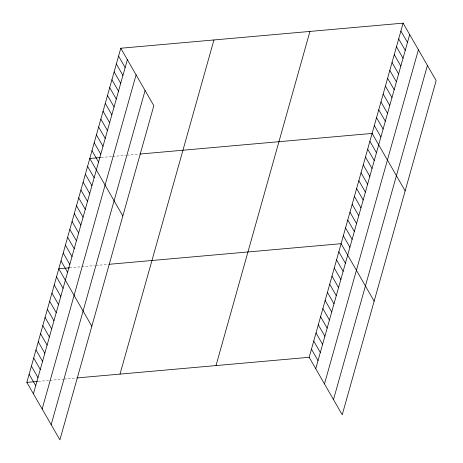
<?xml version="1.0" encoding="UTF-8"?>
<svg xmlns="http://www.w3.org/2000/svg" width="463" height="463" viewBox="0 0 463 463"><rect width="100%" height="100%" fill="white"/><g stroke="black" fill="none" stroke-linecap="round" stroke-linejoin="round"><path stroke-width="0.35" stroke-dasharray="2.31 1.74" d="M101.247 157.484L112 156.529M112.717 156.465L125.618 155.319M127.047 155.192L139.23 154.11M69.537 267.817L81.002 266.798M81.719 266.734L94.62 265.588M96.049 265.461L108.232 264.379M38.313 381.362L49.066 380.407M49.778 380.343L63.396 379.133M64.114 379.07L76.297 377.987"/><path stroke-width="0.69" d="M120.779 48.233L153.826 105.703L59.895 439.85L26.848 382.38L120.779 48.233L403.105 23.15L436.152 80.62L342.221 414.767L309.174 357.297L403.105 23.15M33.423 393.816L127.354 59.669M42.156 409.008L136.087 74.856M51.156 424.658L145.087 90.511M120.015 374.104L213.947 39.957M216.007 365.573L309.938 31.426M315.749 368.733L409.68 34.58M324.488 383.92L418.419 49.773M333.487 399.575L427.418 65.428M100.529 157.547L89.781 158.502L122.828 215.972M139.948 154.046L372.107 133.419L405.154 190.889M69.537 267.817L58.784 268.772L91.83 326.241M108.95 264.315L341.115 243.688L374.156 301.158M26.848 382.38L37.596 381.425M77.014 377.924L309.174 357.297M400.894 31.027L407.469 42.457M398.678 38.904L405.252 50.334M396.467 46.78L403.041 58.211M394.25 54.657L400.825 66.087M392.034 62.534L398.608 73.964M389.823 70.411L396.397 81.841M387.606 78.282L394.181 89.718M385.395 86.159L391.97 97.595M383.179 94.035L389.753 105.471M380.968 101.912L387.543 113.348M378.751 109.789L385.326 121.225M376.541 117.666L383.109 129.096M374.324 125.542L380.899 136.973M369.896 141.296L376.471 152.726M367.68 149.173L374.254 160.603M365.469 157.05L372.044 168.48M363.252 164.926L369.827 176.357M361.042 172.803L367.61 184.233M358.825 180.674L365.4 192.11M356.608 188.551L363.183 199.987M354.398 196.428L360.972 207.864M352.181 204.305L358.756 215.741M349.97 212.181L356.545 223.617M347.754 220.058L354.328 231.488M345.543 227.935L352.117 239.365M343.326 235.812L349.901 247.242M338.829 251.803L345.404 263.233M336.549 259.917L343.124 271.353M334.269 268.031L340.843 279.467M331.988 276.145L338.563 287.581M329.708 284.265L336.283 295.695M327.428 292.379L333.997 303.809M325.142 300.493L331.716 311.923M322.861 308.607L329.436 320.043M320.581 316.721L327.156 328.157M318.301 324.835L324.876 336.271M316.021 332.955L322.595 344.385M313.74 341.069L320.315 352.499M311.454 349.183L318.029 360.613M118.563 56.11L125.137 67.54M116.352 63.987L122.927 75.417M114.135 71.863L120.71 83.294M111.924 79.74L118.493 91.17M109.708 87.617L116.282 99.047M107.491 95.494L114.066 106.924M105.28 103.371L111.855 114.801M103.064 111.247L109.638 122.678M100.853 119.118L107.428 130.554M98.636 126.995L105.211 138.431M96.426 134.872L103 146.308M94.209 142.749L100.784 154.185M91.992 150.625L98.567 162.062M87.565 166.379L94.139 177.809M85.354 174.256L91.929 185.686M83.137 182.133L89.712 193.563M80.927 190.009L87.501 201.44M78.71 197.886L85.285 209.317M76.499 205.763L83.068 217.193M74.283 213.64L80.857 225.07M72.066 221.511L78.641 232.947M69.855 229.388L76.43 240.824M67.639 237.264L74.213 248.7M65.428 245.141L72.002 256.577M63.211 253.018L69.786 264.454M61 260.895L67.575 272.325M56.503 276.886L63.078 288.322M54.223 285L60.798 296.436M51.943 293.114L58.512 304.55M49.657 301.234L56.231 312.664M47.376 309.348L53.951 320.778M45.096 317.462L51.671 328.892M42.816 325.576L49.391 337.012M40.536 333.69L47.11 345.126M38.255 341.804L44.83 353.24M35.969 349.924L42.544 361.354M33.689 358.038L40.264 369.468M31.409 366.152L37.983 377.582M29.128 374.266L35.703 385.696"/></g></svg>
